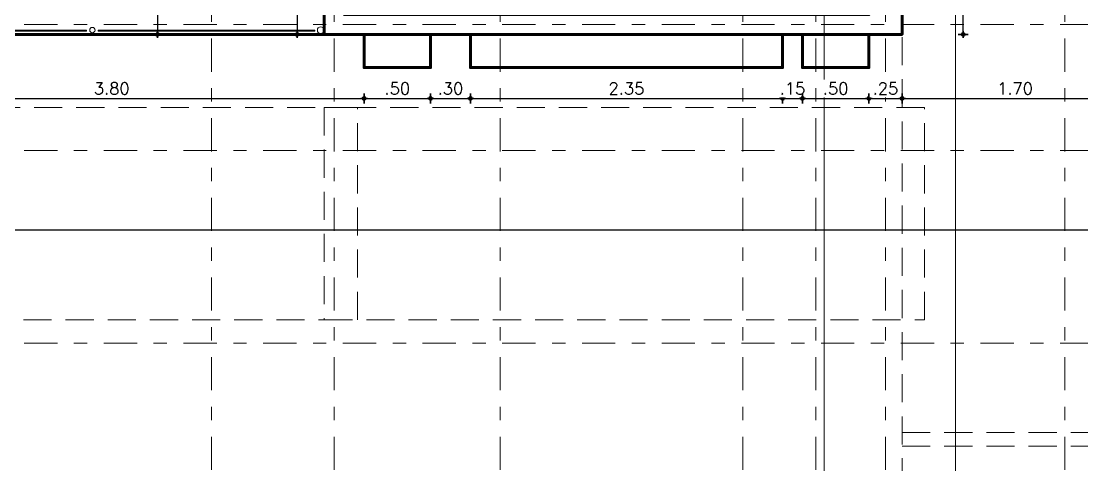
# Model space of a CAD drawing. Header units: metres. Extents: x -50 to 76, y -61 to 14.
# Drawn here: x 20.52 to 28.51, y -8.99 to -5.65 of the extents above; entities that cross this region are included whole.
import ezdxf

# ---------------------------------------------------------------- set-up
doc = ezdxf.new("R2010")
doc.units = ezdxf.units.M
doc.header["$MEASUREMENT"] = 0
for name, pattern in [('CENTERX2', [4, 2.5, -0.5, 0.5, -0.5]), ('DASHDOT2', [0.5, 0.25, -0.125, 0, -0.125]), ('Línea Oculta', [0.3175, 0.211667, -0.105833]), ('Rayas Pequeñas', [0.282222, 0.141111, -0.141111])]:
    doc.linetypes.add(name, pattern=pattern)
for name, color, linetype, lineweight in [('1 CORTES', 113, 'Continuous', 18), ('1 ESCALERAS', 4, 'Continuous', 40), ('1 MUROS', 255, 'Continuous', 60), ('1 PISOS', 252, 'Continuous', 35), ('COTAS', 251, 'Continuous', 35), ('EJES', 251, 'CENTERX2', 0)]:
    doc.layers.add(name, color=color, linetype=linetype, lineweight=lineweight)
doc.layers.add('Interior - Escaleras & Barandillas_Pluma_Nº__91', color=171, linetype='Continuous', lineweight=13, true_color=0xaaaaff)
doc.styles.add('cotas', font='romans.shx')
doc.dimstyles.new('COT-50', dxfattribs={"dimscale": 0.5, "dimtxt": 0.18, "dimasz": 0.05, "dimexe": 0.08, "dimexo": 0.1, "dimgap": 0.06, "dimtad": 1, "dimzin": 4, "dimdsep": 46, "dimtxsty": 'cotas', "dimblk1": 'COTA', "dimblk2": 'COTA', "dimsah": 1, "dimcen": 0.09, "dimse1": 1, "dimse2": 1, "dimclrd": 256, "dimclre": 253, "dimclrt": 14, "dimadec": 0, "dimazin": 0, "dimtfac": 1, "dimtix": 1, "dimtmove": 0, "dimatfit": 3, "dimldrblk": 'COTA', "dimfxl": 1, "dimtfill": 1, "dimtfillclr": 256, "dimtolj": 1, "dimtzin": 12, "dimarcsym": 0})

# ---------------------------------------------------------------- blocks, each defined once
blk = doc.blocks.new('COTA')
for p, q in [((-1, 0), (1, 0)), ((0, 1.5), (0, -1.5))]:
    blk.add_line(p, q)
blk.add_circle((0, 0), 0.5)
blk = doc.blocks.new('*D488')
at = {"layer": 'COTAS', "lineweight": -2, "transparency": 16777216}
blk.add_line((19.3304, -6.2321), (23.0804, -6.2321), dxfattribs=at)
at = {"layer": 'Defpoints', "color": 0, "transparency": 16777216}
for p in [(19.3054, -5.75), (23.1054, -5.75), (23.1054, -6.2321)]:
    blk.add_point(p, dxfattribs=at)
at = {"layer": 'COTAS', "lineweight": -2, "transparency": 16777216, "xscale": 0.025, "yscale": 0.025, "zscale": 0.025, "rotation": 180}
blk.add_blockref('COTA', (19.3054, -6.2321), dxfattribs=at)
at = {"layer": 'COTAS', "lineweight": -2, "transparency": 16777216, "xscale": 0.025, "yscale": 0.025, "zscale": 0.025}
blk.add_blockref('COTA', (23.1054, -6.2321), dxfattribs=at)
at = {"layer": 'COTAS', "color": 14, "transparency": 16777216, "insert": (21.2054, -6.1571), "char_height": 0.09, "attachment_point": 5, "style": 'cotas', "bg_fill": 3, "box_fill_scale": 1.25, "bg_fill_color": 256, "bg_fill_true_color": 13158600, "bg_fill_transparency": 0}
blk.add_mtext('\\A1;3.80', dxfattribs=at)
blk = doc.blocks.new('*D489')
at = {"layer": 'COTAS', "lineweight": -2, "transparency": 16777216}
blk.add_line((23.1304, -6.2321), (23.5804, -6.2321), dxfattribs=at)
at = {"layer": 'Defpoints', "color": 0, "transparency": 16777216}
for p in [(23.1054, -6), (23.6054, -6), (23.6054, -6.2321)]:
    blk.add_point(p, dxfattribs=at)
at = {"layer": 'COTAS', "lineweight": -2, "transparency": 16777216, "xscale": 0.025, "yscale": 0.025, "zscale": 0.025, "rotation": 180}
blk.add_blockref('COTA', (23.1054, -6.2321), dxfattribs=at)
at = {"layer": 'COTAS', "lineweight": -2, "transparency": 16777216, "xscale": 0.025, "yscale": 0.025, "zscale": 0.025}
blk.add_blockref('COTA', (23.6054, -6.2321), dxfattribs=at)
at = {"layer": 'COTAS', "color": 14, "transparency": 16777216, "insert": (23.3554, -6.1571), "char_height": 0.09, "attachment_point": 5, "style": 'cotas', "bg_fill": 3, "box_fill_scale": 1.25, "bg_fill_color": 256, "bg_fill_true_color": 13158600, "bg_fill_transparency": 0}
blk.add_mtext('\\A1;.50', dxfattribs=at)
blk = doc.blocks.new('*D490')
at = {"layer": 'COTAS', "lineweight": -2, "transparency": 16777216}
blk.add_line((23.6304, -6.2321), (23.8804, -6.2321), dxfattribs=at)
at = {"layer": 'Defpoints', "color": 0, "transparency": 16777216}
for p in [(23.6054, -6), (23.9054, -6)]:
    blk.add_point(p, dxfattribs=at)
at = {"layer": 'COTAS', "lineweight": -2, "transparency": 16777216, "xscale": 0.025, "yscale": 0.025, "zscale": 0.025, "rotation": 180}
blk.add_blockref('COTA', (23.6054, -6.2321), dxfattribs=at)
at = {"layer": 'COTAS', "lineweight": -2, "transparency": 16777216, "xscale": 0.025, "yscale": 0.025, "zscale": 0.025}
blk.add_blockref('COTA', (23.9054, -6.2321), dxfattribs=at)
at = {"layer": 'COTAS', "color": 14, "transparency": 16777216, "insert": (23.7554, -6.1571), "char_height": 0.09, "attachment_point": 5, "style": 'cotas', "bg_fill": 3, "box_fill_scale": 1.25, "bg_fill_color": 256, "bg_fill_true_color": 13158600, "bg_fill_transparency": 0}
blk.add_mtext('\\A1;.30', dxfattribs=at)
at = {"layer": 'Defpoints', "color": 0, "transparency": 16777216}
blk.add_point((23.9054, -6.2321), dxfattribs=at)
blk = doc.blocks.new('*D491')
at = {"layer": 'COTAS', "lineweight": -2, "transparency": 16777216}
blk.add_line((23.9304, -6.2321), (26.2304, -6.2321), dxfattribs=at)
at = {"layer": 'Defpoints', "color": 0, "transparency": 16777216}
for p in [(23.9054, -6), (26.2554, -6), (26.2554, -6.2321)]:
    blk.add_point(p, dxfattribs=at)
at = {"layer": 'COTAS', "lineweight": -2, "transparency": 16777216, "xscale": 0.025, "yscale": 0.025, "zscale": 0.025, "rotation": 180}
blk.add_blockref('COTA', (23.9054, -6.2321), dxfattribs=at)
at = {"layer": 'COTAS', "lineweight": -2, "transparency": 16777216, "xscale": 0.025, "yscale": 0.025, "zscale": 0.025}
blk.add_blockref('COTA', (26.2554, -6.2321), dxfattribs=at)
at = {"layer": 'COTAS', "color": 14, "transparency": 16777216, "insert": (25.0804, -6.1571), "char_height": 0.09, "attachment_point": 5, "style": 'cotas', "bg_fill": 3, "box_fill_scale": 1.25, "bg_fill_color": 256, "bg_fill_true_color": 13158600, "bg_fill_transparency": 0}
blk.add_mtext('\\A1;2.35', dxfattribs=at)
blk = doc.blocks.new('*D492')
at = {"layer": 'COTAS', "lineweight": -2, "transparency": 16777216}
blk.add_line((26.2554, -6.2321), (26.4054, -6.2321), dxfattribs=at)
at = {"layer": 'Defpoints', "color": 0, "transparency": 16777216}
for p in [(26.2554, -6), (26.4054, -6)]:
    blk.add_point(p, dxfattribs=at)
at = {"layer": 'COTAS', "color": 14, "transparency": 16777216, "insert": (26.3304, -6.1571), "char_height": 0.09, "attachment_point": 5, "style": 'cotas', "bg_fill": 3, "box_fill_scale": 1.25, "bg_fill_color": 256, "bg_fill_true_color": 13158600, "bg_fill_transparency": 0}
blk.add_mtext('\\A1;.15', dxfattribs=at)
at = {"layer": 'Defpoints', "color": 0, "transparency": 16777216}
blk.add_point((26.4054, -6.2321), dxfattribs=at)
blk = doc.blocks.new('*D493')
at = {"layer": 'COTAS', "lineweight": -2, "transparency": 16777216}
blk.add_line((26.4304, -6.2321), (26.8804, -6.2321), dxfattribs=at)
at = {"layer": 'Defpoints', "color": 0, "transparency": 16777216}
for p in [(26.4054, -6), (26.9054, -6), (26.9054, -6.2321)]:
    blk.add_point(p, dxfattribs=at)
at = {"layer": 'COTAS', "lineweight": -2, "transparency": 16777216, "xscale": 0.025, "yscale": 0.025, "zscale": 0.025, "rotation": 180}
blk.add_blockref('COTA', (26.4054, -6.2321), dxfattribs=at)
at = {"layer": 'COTAS', "lineweight": -2, "transparency": 16777216, "xscale": 0.025, "yscale": 0.025, "zscale": 0.025}
blk.add_blockref('COTA', (26.9054, -6.2321), dxfattribs=at)
at = {"layer": 'COTAS', "color": 14, "transparency": 16777216, "insert": (26.6554, -6.1571), "char_height": 0.09, "attachment_point": 5, "style": 'cotas', "bg_fill": 3, "box_fill_scale": 1.25, "bg_fill_color": 256, "bg_fill_true_color": 13158600, "bg_fill_transparency": 0}
blk.add_mtext('\\A1;.50', dxfattribs=at)
blk = doc.blocks.new('*D494')
at = {"layer": 'COTAS', "lineweight": -2, "transparency": 16777216}
blk.add_line((26.9304, -6.2321), (27.1304, -6.2321), dxfattribs=at)
at = {"layer": 'Defpoints', "color": 0, "transparency": 16777216}
for p in [(26.9054, -5.75), (27.1554, -5.75)]:
    blk.add_point(p, dxfattribs=at)
at = {"layer": 'COTAS', "lineweight": -2, "transparency": 16777216, "xscale": 0.025, "yscale": 0.025, "zscale": 0.025, "rotation": 180}
blk.add_blockref('COTA', (26.9054, -6.2321), dxfattribs=at)
at = {"layer": 'COTAS', "lineweight": -2, "transparency": 16777216, "xscale": 0.025, "yscale": 0.025, "zscale": 0.025}
blk.add_blockref('COTA', (27.1554, -6.2321), dxfattribs=at)
at = {"layer": 'COTAS', "color": 14, "transparency": 16777216, "insert": (27.0304, -6.1571), "char_height": 0.09, "attachment_point": 5, "style": 'cotas', "bg_fill": 3, "box_fill_scale": 1.25, "bg_fill_color": 256, "bg_fill_true_color": 13158600, "bg_fill_transparency": 0}
blk.add_mtext('\\A1;.25', dxfattribs=at)
at = {"layer": 'Defpoints', "color": 0, "transparency": 16777216}
blk.add_point((27.1554, -6.2321), dxfattribs=at)
blk = doc.blocks.new('*D495')
at = {"layer": 'COTAS', "lineweight": -2, "transparency": 16777216}
blk.add_line((27.1804, -6.2321), (28.8304, -6.2321), dxfattribs=at)
at = {"layer": 'Defpoints', "color": 0, "transparency": 16777216}
for p in [(27.1554, -4.5), (28.8554, -4.5), (28.8554, -6.2321)]:
    blk.add_point(p, dxfattribs=at)
at = {"layer": 'COTAS', "lineweight": -2, "transparency": 16777216, "xscale": 0.025, "yscale": 0.025, "zscale": 0.025, "rotation": 180}
blk.add_blockref('COTA', (27.1554, -6.2321), dxfattribs=at)
at = {"layer": 'COTAS', "lineweight": -2, "transparency": 16777216, "xscale": 0.025, "yscale": 0.025, "zscale": 0.025}
blk.add_blockref('COTA', (28.8554, -6.2321), dxfattribs=at)
at = {"layer": 'COTAS', "color": 14, "transparency": 16777216, "insert": (28.0054, -6.1571), "char_height": 0.09, "attachment_point": 5, "style": 'cotas', "bg_fill": 3, "box_fill_scale": 1.25, "bg_fill_color": 256, "bg_fill_true_color": 13158600, "bg_fill_transparency": 0}
blk.add_mtext('\\A1;1.70', dxfattribs=at)
blk = doc.blocks.new('*D500')
at = {"layer": 'COTAS', "lineweight": -2, "transparency": 16777216}
blk.add_line((19.3304, -7.2232), (39.6804, -7.2232), dxfattribs=at)
at = {"layer": 'Defpoints', "color": 0, "transparency": 16777216}
for p in [(19.3054, -5.75), (39.7054, -6.8), (39.7054, -7.2232)]:
    blk.add_point(p, dxfattribs=at)
at = {"layer": 'COTAS', "lineweight": -2, "transparency": 16777216, "xscale": 0.025, "yscale": 0.025, "zscale": 0.025, "rotation": 180}
blk.add_blockref('COTA', (19.3054, -7.2232), dxfattribs=at)
at = {"layer": 'COTAS', "lineweight": -2, "transparency": 16777216, "xscale": 0.025, "yscale": 0.025, "zscale": 0.025}
blk.add_blockref('COTA', (39.7054, -7.2232), dxfattribs=at)
at = {"layer": 'COTAS', "color": 14, "transparency": 16777216, "insert": (29.5054, -7.1482), "char_height": 0.09, "attachment_point": 5, "style": 'cotas', "bg_fill": 3, "box_fill_scale": 1.25, "bg_fill_color": 256, "bg_fill_true_color": 13158600, "bg_fill_transparency": 0}
blk.add_mtext('\\A1;20.40', dxfattribs=at)
blk = doc.blocks.new('*D529')
at = {"layer": 'COTAS', "lineweight": -2, "transparency": 16777216}
blk.add_line((21.5489, -0.175), (21.5489, -5.725), dxfattribs=at)
at = {"layer": 'Defpoints', "color": 0, "transparency": 16777216}
for p in [(22.8054, -0.15), (21.5489, -5.75), (22.8054, -5.75)]:
    blk.add_point(p, dxfattribs=at)
at = {"layer": 'COTAS', "lineweight": -2, "transparency": 16777216, "xscale": 0.025, "yscale": 0.025, "zscale": 0.025}
for p, rotation in [((21.5489, -0.15), 90), ((21.5489, -5.75), 270)]:
    blk.add_blockref('COTA', p, dxfattribs=dict(at, rotation=rotation))
at = {"layer": 'COTAS', "color": 14, "transparency": 16777216, "insert": (21.4739, -2.95), "char_height": 0.09, "attachment_point": 5, "rotation": 90, "style": 'cotas', "bg_fill": 3, "box_fill_scale": 1.25, "bg_fill_color": 256, "bg_fill_true_color": 13158600, "bg_fill_transparency": 0}
blk.add_mtext('\\A1;5.60', dxfattribs=at)
blk = doc.blocks.new('*D540')
at = {"layer": 'COTAS', "lineweight": -2, "transparency": 16777216}
blk.add_line((22.6008, -4.525), (22.6008, -5.725), dxfattribs=at)
at = {"layer": 'Defpoints', "color": 0, "transparency": 16777216}
for p in [(22.8054, -4.5), (22.6008, -5.75), (22.8054, -5.75)]:
    blk.add_point(p, dxfattribs=at)
at = {"layer": 'COTAS', "lineweight": -2, "transparency": 16777216, "xscale": 0.025, "yscale": 0.025, "zscale": 0.025}
for p, rotation in [((22.6008, -4.5), 90), ((22.6008, -5.75), 270)]:
    blk.add_blockref('COTA', p, dxfattribs=dict(at, rotation=rotation))
at = {"layer": 'COTAS', "color": 14, "transparency": 16777216, "insert": (22.5258, -5.125), "char_height": 0.09, "attachment_point": 5, "rotation": 90, "style": 'cotas', "bg_fill": 3, "box_fill_scale": 1.25, "bg_fill_color": 256, "bg_fill_true_color": 13158600, "bg_fill_transparency": 0}
blk.add_mtext('\\A1;1.25', dxfattribs=at)
blk = doc.blocks.new('*D541')
at = {"layer": 'COTAS', "lineweight": -2, "transparency": 16777216}
blk.add_line((27.6157, -5.725), (27.6157, -4.525), dxfattribs=at)
at = {"layer": 'Defpoints', "color": 0, "transparency": 16777216}
for p in [(27.1554, -4.5), (27.6157, -4.5), (27.1554, -5.75)]:
    blk.add_point(p, dxfattribs=at)
at = {"layer": 'COTAS', "lineweight": -2, "transparency": 16777216, "xscale": 0.025, "yscale": 0.025, "zscale": 0.025}
for p, rotation in [((27.6157, -4.5), 90), ((27.6157, -5.75), 270)]:
    blk.add_blockref('COTA', p, dxfattribs=dict(at, rotation=rotation))
at = {"layer": 'COTAS', "color": 14, "transparency": 16777216, "insert": (27.5407, -5.125), "char_height": 0.09, "attachment_point": 5, "rotation": 90, "style": 'cotas', "bg_fill": 3, "box_fill_scale": 1.25, "bg_fill_color": 256, "bg_fill_true_color": 13158600, "bg_fill_transparency": 0}
blk.add_mtext('\\A1;1.25', dxfattribs=at)
blk = doc.blocks.new('*D597')
at = {"layer": 'COTAS', "lineweight": -2, "transparency": 16777216}
blk.add_line((18.6419, 6.675), (18.6419, -5.725), dxfattribs=at)
at = {"layer": 'Defpoints', "color": 0, "transparency": 16777216}
for p in [(21.8054, 6.7), (18.6419, -5.75), (19.3054, -5.75)]:
    blk.add_point(p, dxfattribs=at)
at = {"layer": 'COTAS', "lineweight": -2, "transparency": 16777216, "xscale": 0.025, "yscale": 0.025, "zscale": 0.025}
for p, rotation in [((18.6419, 6.7), 90), ((18.6419, -5.75), 270)]:
    blk.add_blockref('COTA', p, dxfattribs=dict(at, rotation=rotation))
at = {"layer": 'COTAS', "color": 14, "transparency": 16777216, "insert": (18.5669, 0.475), "char_height": 0.09, "attachment_point": 5, "rotation": 90, "style": 'cotas', "bg_fill": 3, "box_fill_scale": 1.25, "bg_fill_color": 256, "bg_fill_true_color": 13158600, "bg_fill_transparency": 0}
blk.add_mtext('\\A1;12.45', dxfattribs=at)

msp = doc.modelspace()

# ---------------------------------------------------------------- linework, layer by layer
at = {"layer": '1 CORTES'}
for p, q in [((26.568, -9.9357), (26.568, 7.946)), ((27.5576, 7.946), (27.5576, -9.9357))]:
    msp.add_line(p, q, dxfattribs=at)
at = {"layer": '1 ESCALERAS', "linetype": 'Línea Oculta', "lineweight": 13}
for points in [[(23.0554, -6.3), (19.9054, -6.3), (19.9054, -7.9), (23.0554, -7.9)], [(22.8054, -7.9), (27.3238, -7.9), (27.3238, -6.3), (22.8054, -6.3)]]:
    msp.add_lwpolyline(points, close=True, dxfattribs=at)
at = {"layer": '1 MUROS'}
msp.add_line((19.3054, -5.75), (22.8054, -5.75), dxfattribs=at)
msp.add_lwpolyline([(22.8054, -4.5), (22.9554, -4.5), (22.9554, -5.6), (26.9054, -5.6), (26.9054, -4.5), (27.1554, -4.5), (27.1554, -5.75), (22.8054, -5.75)], close=True, dxfattribs=at)
for points in [[(23.1054, -5.75), (23.1054, -6), (23.6054, -6), (23.6054, -5.75)], [(23.9054, -5.75), (23.9054, -6), (26.2554, -6), (26.2554, -5.75)], [(26.4054, -5.75), (26.4054, -6), (26.9054, -6), (26.9054, -5.75)]]:
    msp.add_lwpolyline(points, dxfattribs=at)
at = {"layer": '1 PISOS', "linetype": 'Línea Oculta', "lineweight": 13}
for points in [[(27.1554, -8.7496), (38.4054, -8.75), (38.4054, -3.75), (38.9054, -3.75), (38.9054, -15.5), (38.4054, -15.5), (38.4054, -10.5), (28.8554, -10.5), (28.8554, -15.5), (27.1554, -15.5047)], [(27.1554, -4.5), (27.1554, -8.8514), (34.756, -8.8514), (34.756, -3.75), (34.5054, -3.75), (34.5054, -5.3), (28.8554, -5.3), (28.8554, -4.5)]]:
    msp.add_lwpolyline(points, close=True, dxfattribs=at)
at = {"layer": 'EJES', "linetype": 'DASHDOT2'}
for p, q in [((21.9554, -10.2308), (21.9554, 7.233)), ((21.9554, -10.2308), (21.9554, 7.233)), ((22.8804, -10.2308), (22.8804, 7.233)), ((22.8804, -10.2308), (22.8804, 7.233)), ((24.1304, -10.2308), (24.1304, 7.233)), ((24.1304, -10.2308), (24.1304, 7.233)), ((25.9554, -10.2308), (25.9554, 7.233)), ((26.5054, -10.2308), (26.5054, 7.233)), ((27.0304, -10.2308), (27.0304, 7.233)), ((27.0304, -10.2308), (27.0304, 7.233)), ((28.3804, -10.2308), (28.3804, 7.233)), ((28.3804, -10.2308), (28.3804, 7.233)), ((18.1458, -5.675), (41.8674, -5.675)), ((18.1458, -6.625), (41.8674, -6.625)), ((18.1458, -8.075), (41.8674, -8.075))]:
    msp.add_line(p, q, dxfattribs=at)
at = {"layer": 'Interior - Escaleras & Barandillas_Pluma_Nº__91', "color": 161, "lineweight": 13, "true_color": 0xaaaaff}
for p, q in [((21.0143, -5.7172), (19.3853, -5.7172)), ((19.3853, -5.7252), (21.0143, -5.7252)), ((22.7333, -5.7172), (21.1043, -5.7172)), ((21.1043, -5.7252), (22.7333, -5.7252))]:
    msp.add_line(p, q, dxfattribs=at)
at = {"layer": 'Interior - Escaleras & Barandillas_Pluma_Nº__91', "color": 161, "linetype": 'Rayas Pequeñas', "lineweight": 13, "true_color": 0xaaaaff}
for p, q in [((21.0143, -5.7252), (21.0143, -5.7172)), ((21.1043, -5.7172), (21.1043, -5.7252)), ((22.7333, -5.7252), (22.7333, -5.7172))]:
    msp.add_line(p, q, dxfattribs=at)
at = {"layer": 'Interior - Escaleras & Barandillas_Pluma_Nº__91', "color": 161, "linetype": 'Continuous', "lineweight": 13, "true_color": 0xaaaaff}
for centre, radius, start, end in [((21.0593, -5.7172), 0.02, 90, 270), ((21.0593, -5.7172), 0.02, 270, 90), ((22.7783, -5.7172), 0.025, 90, 270), ((22.7783, -5.7172), 0.025, 270, 90)]:
    msp.add_arc(centre, radius, start, end, dxfattribs=at)

# ---------------------------------------------------------------- next in the draw order: dimensions: what is measured, and where the dimension line sits
at = {"layer": 'COTAS'}
dim = msp.add_linear_dim(base=(23.1054, -6.2321), p1=(19.3054, -5.75), p2=(23.1054, -5.75), dimstyle='COT-50', dxfattribs=at)
dim.commit()
dim.dimension.update_dxf_attribs({"geometry": '*D488', "text_midpoint": (21.2054, -6.1571)})

# ---------------------------------------------------------------- next in the draw order: dimensions: what is measured, and where the dimension line sits
dim = msp.add_linear_dim(base=(23.6054, -6.2321), p1=(23.1054, -6), p2=(23.6054, -6), dimstyle='COT-50', dxfattribs=at)
dim.commit()
dim.dimension.update_dxf_attribs({"geometry": '*D489', "text_midpoint": (23.3554, -6.1571)})

# ---------------------------------------------------------------- next in the draw order: dimensions: what is measured, and where the dimension line sits
dim = msp.add_linear_dim(base=(23.9054, -6.2321), p1=(23.6054, -6), p2=(23.9054, -6), dimstyle='COT-50', dxfattribs=at)
dim.commit()
dim.dimension.update_dxf_attribs({"geometry": '*D490', "text_midpoint": (23.7554, -6.1571)})

# ---------------------------------------------------------------- next in the draw order: dimensions: what is measured, and where the dimension line sits
dim = msp.add_linear_dim(base=(26.2554, -6.2321), p1=(23.9054, -6), p2=(26.2554, -6), dimstyle='COT-50', dxfattribs=at)
dim.commit()
dim.dimension.update_dxf_attribs({"geometry": '*D491', "text_midpoint": (25.0804, -6.1571)})

# ---------------------------------------------------------------- next in the draw order: dimensions: what is measured, and where the dimension line sits
dim = msp.add_linear_dim(base=(26.4054, -6.2321), p1=(26.2554, -6), p2=(26.4054, -6), dimstyle='COT-50', dxfattribs=at)
dim.commit()
dim.dimension.update_dxf_attribs({"geometry": '*D492', "text_midpoint": (26.3304, -6.1571)})

# ---------------------------------------------------------------- next in the draw order: dimensions: what is measured, and where the dimension line sits
dim = msp.add_linear_dim(base=(26.9054, -6.2321), p1=(26.4054, -6), p2=(26.9054, -6), dimstyle='COT-50', dxfattribs=at)
dim.commit()
dim.dimension.update_dxf_attribs({"geometry": '*D493', "text_midpoint": (26.6554, -6.1571)})

# ---------------------------------------------------------------- next in the draw order: dimensions: what is measured, and where the dimension line sits
dim = msp.add_linear_dim(base=(27.1554, -6.2321), p1=(26.9054, -5.75), p2=(27.1554, -5.75), dimstyle='COT-50', dxfattribs=at)
dim.commit()
dim.dimension.update_dxf_attribs({"geometry": '*D494', "text_midpoint": (27.0304, -6.1571)})

# ---------------------------------------------------------------- next in the draw order: dimensions: what is measured, and where the dimension line sits
dim = msp.add_linear_dim(base=(28.8554, -6.2321), p1=(27.1554, -4.5), p2=(28.8554, -4.5), dimstyle='COT-50', dxfattribs=at)
dim.commit()
dim.dimension.update_dxf_attribs({"geometry": '*D495', "text_midpoint": (28.0054, -6.1571)})

# ---------------------------------------------------------------- next in the draw order: dimensions: what is measured, and where the dimension line sits
dim = msp.add_linear_dim(base=(39.7054, -7.2232), p1=(19.3054, -5.75), p2=(39.7054, -6.8), dimstyle='COT-50', dxfattribs=at)
dim.commit()
dim.dimension.update_dxf_attribs({"geometry": '*D500', "text_midpoint": (29.5054, -7.1482)})

# ---------------------------------------------------------------- next in the draw order: dimensions: what is measured, and where the dimension line sits
for base, p1, p2, picture, middle in [((21.5489, -5.75), (22.8054, -0.15), (22.8054, -5.75), '*D529', (21.4739, -2.95)), ((27.6157, -4.5), (27.1554, -5.75), (27.1554, -4.5), '*D541', (27.5407, -5.125))]:
    dim = msp.add_linear_dim(base=base, p1=p1, p2=p2, angle=90, dimstyle='COT-50', dxfattribs=at)
    dim.commit()
    dim.dimension.update_dxf_attribs({"geometry": picture, "text_midpoint": middle})

# ---------------------------------------------------------------- next in the draw order: dimensions: what is measured, and where the dimension line sits
for base, p1, p2, picture, middle in [((18.6419, -5.75), (21.8054, 6.7), (19.3054, -5.75), '*D597', (18.5669, 0.475)), ((22.6008, -5.75), (22.8054, -4.5), (22.8054, -5.75), '*D540', (22.5258, -5.125))]:
    dim = msp.add_linear_dim(base=base, p1=p1, p2=p2, angle=90, dimstyle='COT-50', dxfattribs=at)
    dim.commit()
    dim.dimension.update_dxf_attribs({"geometry": picture, "text_midpoint": middle})

doc.saveas('drawing.dxf')
